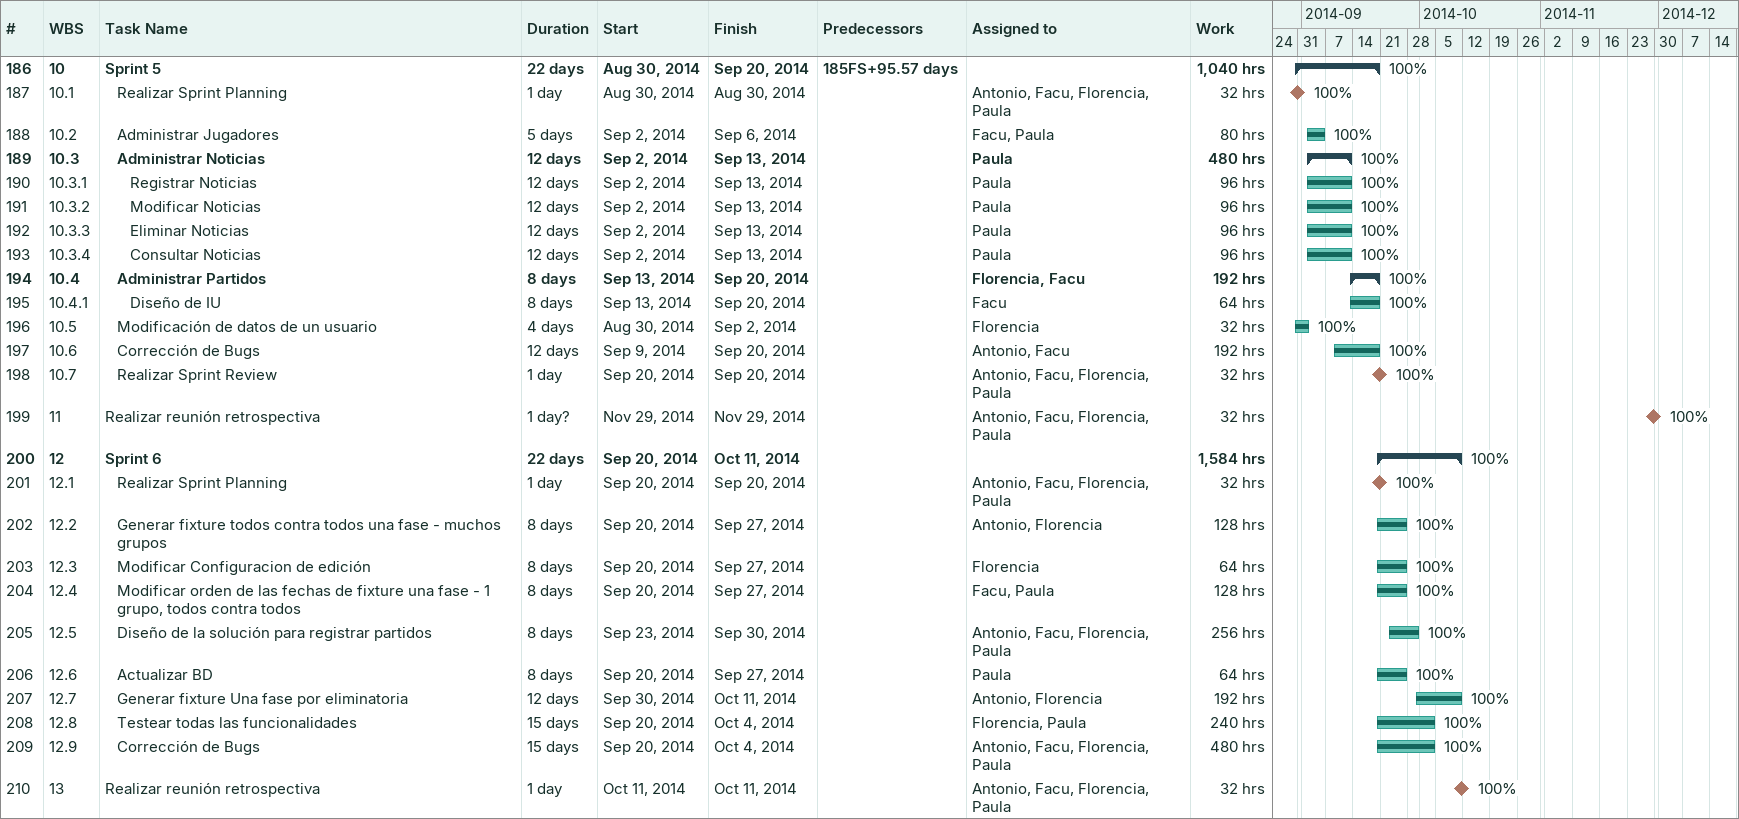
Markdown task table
| ID | WBS | Task | Duration | Start | Finish | Predecessors | Resources | % complete | Work (h) |
|---|---|---|---|---|---|---|---|---|---|
| 186 | 10 | **Sprint 5** | 22d | 2014-08-30 | 2014-09-20 | 185FS+95.57d |  | 100 | 1040 |
| 187 | 10.1 | Realizar Sprint Planning | 1d | 2014-08-30 | 2014-08-30 |  | Antonio, Facu, Florencia, Paula | 100 | 32 |
| 188 | 10.2 | Administrar Jugadores | 5d | 2014-09-02 | 2014-09-06 |  | Facu, Paula | 100 | 80 |
| 189 | 10.3 | **Administrar Noticias** | 12d | 2014-09-02 | 2014-09-13 |  | Paula | 100 | 480 |
| 190 | 10.3.1 | Registrar Noticias | 12d | 2014-09-02 | 2014-09-13 |  | Paula | 100 | 96 |
| 191 | 10.3.2 | Modificar Noticias | 12d | 2014-09-02 | 2014-09-13 |  | Paula | 100 | 96 |
| 192 | 10.3.3 | Eliminar Noticias | 12d | 2014-09-02 | 2014-09-13 |  | Paula | 100 | 96 |
| 193 | 10.3.4 | Consultar Noticias | 12d | 2014-09-02 | 2014-09-13 |  | Paula | 100 | 96 |
| 194 | 10.4 | **Administrar Partidos** | 8d | 2014-09-13 | 2014-09-20 |  | Florencia, Facu | 100 | 192 |
| 195 | 10.4.1 | Diseño de IU | 8d | 2014-09-13 | 2014-09-20 |  | Facu | 100 | 64 |
| 196 | 10.5 | Modificación de datos de un usuario | 4d | 2014-08-30 | 2014-09-02 |  | Florencia | 100 | 32 |
| 197 | 10.6 | Corrección de Bugs | 12d | 2014-09-09 | 2014-09-20 |  | Antonio, Facu | 100 | 192 |
| 198 | 10.7 | Realizar Sprint Review | 1d | 2014-09-20 | 2014-09-20 |  | Antonio, Facu, Florencia, Paula | 100 | 32 |
| 199 | 11 | Realizar reunión retrospectiva | 1d? | 2014-11-29 | 2014-11-29 |  | Antonio, Facu, Florencia, Paula | 100 | 32 |
| 200 | 12 | **Sprint 6** | 22d | 2014-09-20 | 2014-10-11 |  |  | 100 | 1584 |
| 201 | 12.1 | Realizar Sprint Planning | 1d | 2014-09-20 | 2014-09-20 |  | Antonio, Facu, Florencia, Paula | 100 | 32 |
| 202 | 12.2 | Generar fixture todos contra todos una fase - muchos grupos | 8d | 2014-09-20 | 2014-09-27 |  | Antonio, Florencia | 100 | 128 |
| 203 | 12.3 | Modificar Configuracion de edición | 8d | 2014-09-20 | 2014-09-27 |  | Florencia | 100 | 64 |
| 204 | 12.4 | Modificar orden de las fechas de fixture una fase - 1 grupo, todos contra todos | 8d | 2014-09-20 | 2014-09-27 |  | Facu, Paula | 100 | 128 |
| 205 | 12.5 | Diseño de la solución para registrar partidos | 8d | 2014-09-23 | 2014-09-30 |  | Antonio, Facu, Florencia, Paula | 100 | 256 |
| 206 | 12.6 | Actualizar BD | 8d | 2014-09-20 | 2014-09-27 |  | Paula | 100 | 64 |
| 207 | 12.7 | Generar fixture Una fase por eliminatoria | 12d | 2014-09-30 | 2014-10-11 |  | Antonio, Florencia | 100 | 192 |
| 208 | 12.8 | Testear todas las funcionalidades | 15d | 2014-09-20 | 2014-10-04 |  | Florencia, Paula | 100 | 240 |
| 209 | 12.9 | Corrección de Bugs | 15d | 2014-09-20 | 2014-10-04 |  | Antonio, Facu, Florencia, Paula | 100 | 480 |
| 210 | 13 | Realizar reunión retrospectiva | 1d | 2014-10-11 | 2014-10-11 |  | Antonio, Facu, Florencia, Paula | 100 | 32 |
